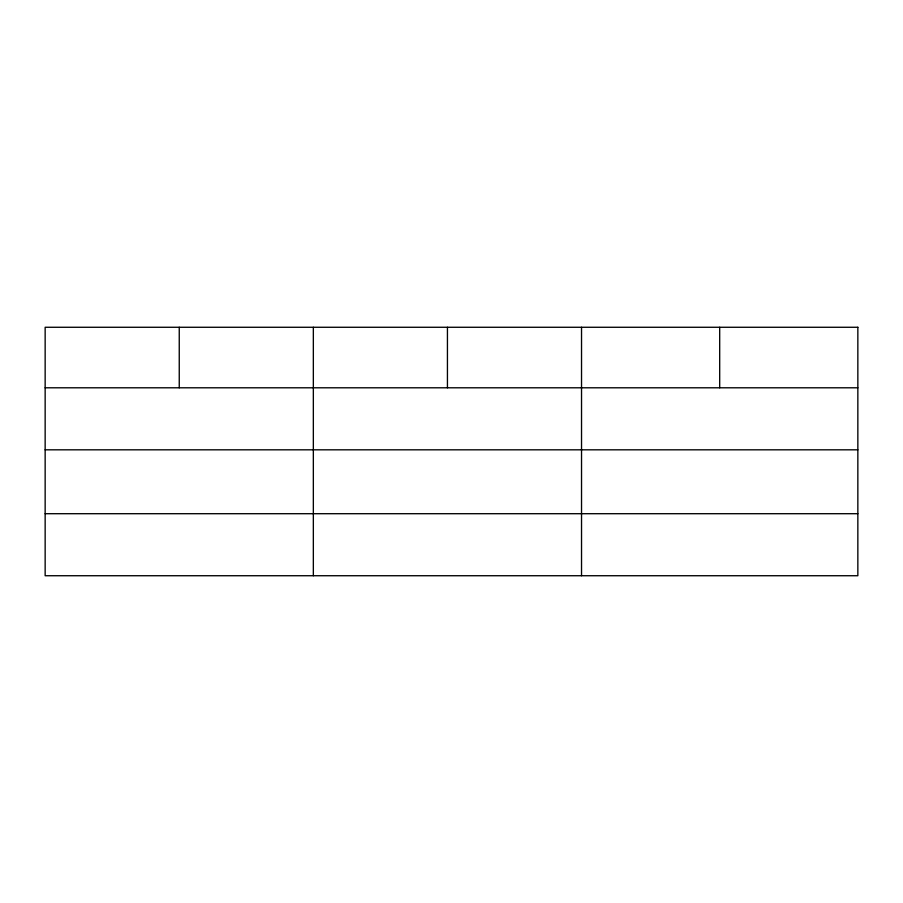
<?xml version="1.0" encoding="UTF-8"?>
<svg xmlns="http://www.w3.org/2000/svg" width="903" height="903" viewBox="0 0 903 903"><rect width="100%" height="100%" fill="white"/><g stroke="black" fill="none" stroke-linecap="round" stroke-linejoin="round"><path stroke-width="1.35" d="M45.15 387.793L857.85 387.793M45.15 449.818L857.85 449.818M45.15 513.705L857.85 513.705M719.691 327.27L719.691 387.793M581.532 327.27L581.532 575.73M447.436 327.27L447.436 387.793M313.341 327.27L313.341 575.73M179.245 327.27L179.245 387.793M857.85 327.27L45.15 327.27L45.15 575.73L857.85 575.73L857.85 327.27"/></g></svg>
